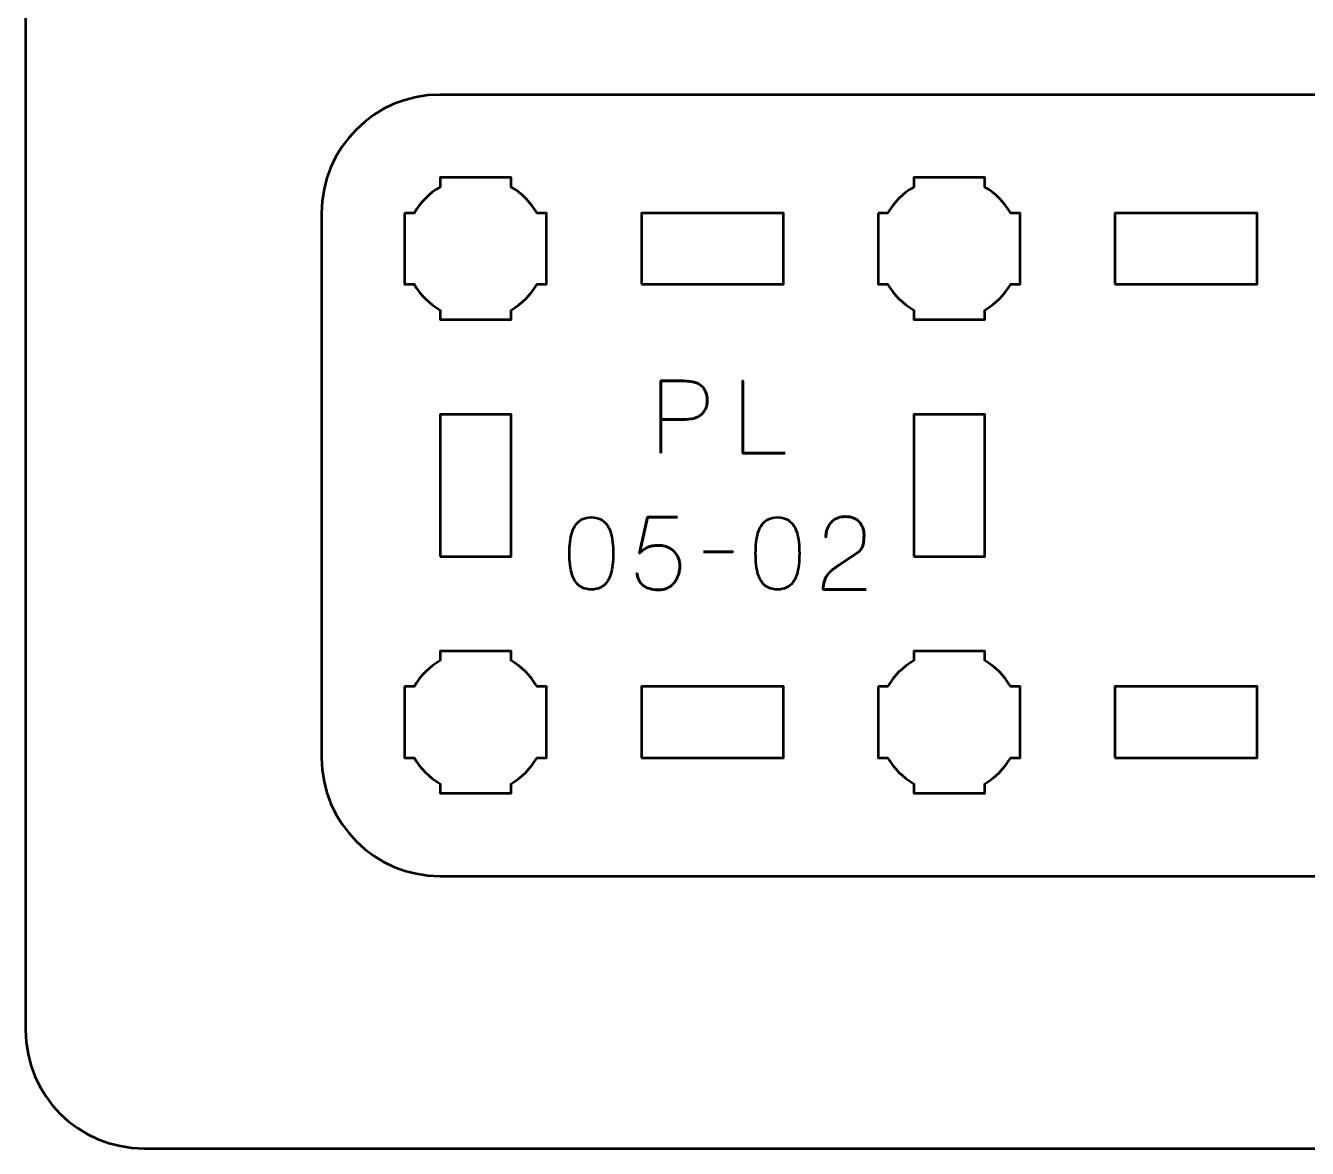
# Model space of a CAD drawing. Header units: centimetres. Extents: x -21 to 0, y -29.7 to 0.
# Drawn here: x -21 to -15.59, y -29.7 to -24.96 of the extents above; entities that cross this region are included whole.
import ezdxf

# ---------------------------------------------------------------- set-up
doc = ezdxf.new("R2010")
doc.units = ezdxf.units.CM
doc.header["$MEASUREMENT"] = 0
doc.layers.add('Layer 1', color=7, linetype='Continuous')

msp = doc.modelspace()

# ---------------------------------------------------------------- linework, layer by layer
at = {"layer": 'Layer 1', "lineweight": 53}
for points in [[(-18.4, -26.05001), (-17.8, -26.05001), (-17.8, -25.75001), (-18.4, -25.75001), (-18.4, -26.05001)], [(-16.4, -26.05001), (-15.8, -26.05001), (-15.8, -25.75001), (-16.4, -25.75001), (-16.4, -26.05001)], [(-19.25, -27.20001), (-18.95, -27.20001), (-18.95, -26.60001), (-19.25, -26.60001), (-19.25, -27.20001)], [(-17.25, -27.20001), (-16.95, -27.20001), (-16.95, -26.60001), (-17.25, -26.60001), (-17.25, -27.20001)], [(-18.4, -28.05001), (-17.8, -28.05001), (-17.8, -27.75001), (-18.4, -27.75001), (-18.4, -28.05001)], [(-16.4, -28.05001), (-15.8, -28.05001), (-15.8, -27.75001), (-16.4, -27.75001), (-16.4, -28.05001)]]:
    msp.add_lwpolyline(points, close=True, dxfattribs=at)
at = {"layer": 'Layer 1', "color": 1, "lineweight": 53}
msp.add_open_spline([(-21.00003, -29.19995), (-21.00003, -29.19995), (-21.00003, -5.29992), (-21.00003, -5.29992), (-21.00003, -5.29992), (-21.00003, -5.21709), (-20.93286, -5.14992), (-20.85003, -5.14992), (-20.85003, -5.14992), (-20.7672, -5.14992), (-20.70003, -5.08275), (-20.70003, -4.99992), (-20.70003, -4.99992), (-20.70003, -4.91709), (-20.7672, -4.84992), (-20.85003, -4.84992), (-20.85003, -4.84992), (-20.93286, -4.84992), (-21.00003, -4.78275), (-21.00003, -4.69992), (-21.00003, -4.69992), (-21.00003, -4.61709), (-20.93286, -4.54992), (-20.85003, -4.54992), (-20.85003, -4.54992), (-20.7672, -4.54992), (-20.70003, -4.48275), (-20.70003, -4.39992), (-20.70003, -4.39992), (-20.70003, -4.31709), (-20.7672, -4.24992), (-20.85003, -4.24992), (-20.85003, -4.24992), (-20.93286, -4.24992), (-21.00003, -4.18275), (-21.00003, -4.09992), (-21.00003, -4.09992), (-21.00003, -4.01709), (-20.93286, -3.94992), (-20.85003, -3.94992), (-20.85003, -3.94992), (-20.7672, -3.94992), (-20.70003, -3.88275), (-20.70003, -3.79992), (-20.70003, -3.79992), (-20.70003, -3.71709), (-20.7672, -3.64992), (-20.85003, -3.64992), (-20.85003, -3.64992), (-20.93286, -3.64992), (-21.00003, -3.58275), (-21.00003, -3.49992), (-21.00003, -3.49992), (-21.00003, -3.41709), (-20.93286, -3.34992), (-20.85003, -3.34992), (-20.85003, -3.34992), (-20.7672, -3.34992), (-20.70003, -3.28275), (-20.70003, -3.19992), (-20.70003, -3.19992), (-20.70003, -3.11709), (-20.7672, -3.04992), (-20.85003, -3.04992), (-20.85003, -3.04992), (-20.93286, -3.04992), (-21.00003, -2.98275), (-21.00003, -2.89992), (-21.00003, -2.89992), (-21.00003, -2.81709), (-20.93286, -2.74992), (-20.85003, -2.74992), (-20.85003, -2.74992), (-20.7672, -2.74992), (-20.70003, -2.68275), (-20.70003, -2.59992), (-20.70003, -2.59992), (-20.70003, -2.51709), (-20.7672, -2.44992), (-20.85003, -2.44992), (-20.85003, -2.44992), (-20.93286, -2.44992), (-21.00003, -2.38275), (-21.00003, -2.29992), (-21.00003, -2.29992), (-21.00003, -2.21709), (-20.93286, -2.14992), (-20.85003, -2.14992), (-20.85003, -2.14992), (-20.7672, -2.14992), (-20.70003, -2.08275), (-20.70003, -1.99992), (-20.70003, -1.99992), (-20.70003, -1.91709), (-20.7672, -1.84992), (-20.85003, -1.84992), (-20.85003, -1.84992), (-20.93286, -1.84992), (-21.00003, -1.78275), (-21.00003, -1.69992), (-21.00003, -1.69992), (-21.00003, -1.61709), (-20.93286, -1.54992), (-20.85003, -1.54992), (-20.85003, -1.54992), (-20.7672, -1.54992), (-20.70003, -1.48275), (-20.70003, -1.39992), (-20.70003, -1.39992), (-20.70003, -1.31709), (-20.7672, -1.24992), (-20.85003, -1.24992), (-20.85003, -1.24992), (-20.93286, -1.24992), (-21.00003, -1.18275), (-21.00003, -1.09992), (-21.00003, -1.09992), (-21.00003, -1.09992), (-21.00003, -0.49992), (-21.00003, -0.49992), (-21.00003, -0.49992), (-21.00003, -0.22295), (-20.77694, 0.00004), (-20.49994, 0.00004), (-20.49994, 0.00004), (-20.49994, 0.00004), (-0.50008, 0.00004), (-0.50008, 0.00004), (-0.50008, 0.00004), (-0.22294, 0.00004), (0.00002, -0.22295), (0.00002, -0.49992), (0.00002, -0.49992), (0.00002, -0.49992), (0.00002, -29.19995), (0.00002, -29.19995), (0.00002, -29.19995), (0.00002, -29.47695), (-0.22294, -29.70004), (-0.50008, -29.70004), (-0.50008, -29.70004), (-0.50008, -29.70004), (-20.49994, -29.70004), (-20.49994, -29.70004), (-20.49994, -29.70004), (-20.77694, -29.70004), (-21.00003, -29.47695), (-21.00003, -29.19995)], degree=3, knots=[0, 0, 0, 0, 0.027027, 0.027027, 0.027027, 0.027027, 0.0540541, 0.0540541, 0.0540541, 0.0540541, 0.0810811, 0.0810811, 0.0810811, 0.0810811, 0.1081081, 0.1081081, 0.1081081, 0.1081081, 0.1351351, 0.1351351, 0.1351351, 0.1351351, 0.1621622, 0.1621622, 0.1621622, 0.1621622, 0.1891892, 0.1891892, 0.1891892, 0.1891892, 0.2162162, 0.2162162, 0.2162162, 0.2162162, 0.2432432, 0.2432432, 0.2432432, 0.2432432, 0.2702703, 0.2702703, 0.2702703, 0.2702703, 0.2972973, 0.2972973, 0.2972973, 0.2972973, 0.3243243, 0.3243243, 0.3243243, 0.3243243, 0.3513514, 0.3513514, 0.3513514, 0.3513514, 0.3783784, 0.3783784, 0.3783784, 0.3783784, 0.4054054, 0.4054054, 0.4054054, 0.4054054, 0.4324324, 0.4324324, 0.4324324, 0.4324324, 0.4594595, 0.4594595, 0.4594595, 0.4594595, 0.4864865, 0.4864865, 0.4864865, 0.4864865, 0.5135135, 0.5135135, 0.5135135, 0.5135135, 0.5405405, 0.5405405, 0.5405405, 0.5405405, 0.5675676, 0.5675676, 0.5675676, 0.5675676, 0.5945946, 0.5945946, 0.5945946, 0.5945946, 0.6216216, 0.6216216, 0.6216216, 0.6216216, 0.6486486, 0.6486486, 0.6486486, 0.6486486, 0.6756757, 0.6756757, 0.6756757, 0.6756757, 0.7027027, 0.7027027, 0.7027027, 0.7027027, 0.7297297, 0.7297297, 0.7297297, 0.7297297, 0.7567568, 0.7567568, 0.7567568, 0.7567568, 0.7837838, 0.7837838, 0.7837838, 0.7837838, 0.8108108, 0.8108108, 0.8108108, 0.8108108, 0.8378378, 0.8378378, 0.8378378, 0.8378378, 0.8648649, 0.8648649, 0.8648649, 0.8648649, 0.8918919, 0.8918919, 0.8918919, 0.8918919, 0.9189189, 0.9189189, 0.9189189, 0.9189189, 0.9459459, 0.9459459, 0.9459459, 0.9459459, 0.972973, 0.972973, 0.972973, 0.972973, 1, 1, 1, 1], dxfattribs=at)
at = {"layer": 'Layer 1', "color": 3, "lineweight": 53}
msp.add_open_spline([(-19.75, -28.05001), (-19.75, -28.05001), (-19.75, -25.75001), (-19.75, -25.75001), (-19.75, -25.75001), (-19.75, -25.47392), (-19.52609, -25.25001), (-19.25, -25.25001), (-19.25, -25.25001), (-19.25, -25.25001), (-10.95, -25.25001), (-10.95, -25.25001), (-10.95, -25.25001), (-10.67391, -25.25001), (-10.45, -25.47392), (-10.45, -25.75001), (-10.45, -25.75001), (-10.45, -25.75001), (-10.45, -28.05001), (-10.45, -28.05001), (-10.45, -28.05001), (-10.45, -28.3261), (-10.67391, -28.55001), (-10.95, -28.55001), (-10.95, -28.55001), (-10.95, -28.55001), (-19.25, -28.55001), (-19.25, -28.55001), (-19.25, -28.55001), (-19.52609, -28.55001), (-19.75, -28.3261), (-19.75, -28.05001)], degree=3, knots=[0, 0, 0, 0, 0.125, 0.125, 0.125, 0.125, 0.25, 0.25, 0.25, 0.25, 0.375, 0.375, 0.375, 0.375, 0.5, 0.5, 0.5, 0.5, 0.625, 0.625, 0.625, 0.625, 0.75, 0.75, 0.75, 0.75, 0.875, 0.875, 0.875, 0.875, 1, 1, 1, 1], dxfattribs=at)
at = {"layer": 'Layer 1', "lineweight": 53}
for points in [[(-19.4, -25.75001), (-19.4, -25.75001), (-19.35985, -25.75001), (-19.35985, -25.75001), (-19.35985, -25.75001), (-19.3335, -25.70448), (-19.29553, -25.66651), (-19.25, -25.64016), (-19.25, -25.64016), (-19.25, -25.64016), (-19.25, -25.60001), (-19.25, -25.60001), (-19.25, -25.60001), (-19.25, -25.60001), (-19.1, -25.60001), (-19.1, -25.60001), (-19.1, -25.60001), (-19.1, -25.60001), (-18.95, -25.60001), (-18.95, -25.60001), (-18.95, -25.60001), (-18.95, -25.60001), (-18.95, -25.64016), (-18.95, -25.64016), (-18.95, -25.64016), (-18.90447, -25.66651), (-18.8665, -25.70448), (-18.84015, -25.75001), (-18.84015, -25.75001), (-18.84015, -25.75001), (-18.8, -25.75001), (-18.8, -25.75001), (-18.8, -25.75001), (-18.8, -25.75001), (-18.8, -25.90001), (-18.8, -25.90001), (-18.8, -25.90001), (-18.8, -25.90001), (-18.8, -26.05001), (-18.8, -26.05001), (-18.8, -26.05001), (-18.8, -26.05001), (-18.84015, -26.05001), (-18.84015, -26.05001), (-18.84015, -26.05001), (-18.8665, -26.09554), (-18.90447, -26.13351), (-18.95, -26.15986), (-18.95, -26.15986), (-18.95, -26.15986), (-18.95, -26.20001), (-18.95, -26.20001), (-18.95, -26.20001), (-18.95, -26.20001), (-19.1, -26.20001), (-19.1, -26.20001), (-19.1, -26.20001), (-19.1, -26.20001), (-19.25, -26.20001), (-19.25, -26.20001), (-19.25, -26.20001), (-19.25, -26.20001), (-19.25, -26.15986), (-19.25, -26.15986), (-19.25, -26.15986), (-19.29553, -26.13351), (-19.3335, -26.09554), (-19.35985, -26.05001), (-19.35985, -26.05001), (-19.35985, -26.05001), (-19.4, -26.05001), (-19.4, -26.05001), (-19.4, -26.05001), (-19.4, -26.05001), (-19.4, -25.90001), (-19.4, -25.90001), (-19.4, -25.90001), (-19.4, -25.90001), (-19.4, -25.75001), (-19.4, -25.75001)], [(-17.4, -25.75001), (-17.4, -25.75001), (-17.35985, -25.75001), (-17.35985, -25.75001), (-17.35985, -25.75001), (-17.3335, -25.70448), (-17.29553, -25.66651), (-17.25, -25.64016), (-17.25, -25.64016), (-17.25, -25.64016), (-17.25, -25.60001), (-17.25, -25.60001), (-17.25, -25.60001), (-17.25, -25.60001), (-17.1, -25.60001), (-17.1, -25.60001), (-17.1, -25.60001), (-17.1, -25.60001), (-16.95, -25.60001), (-16.95, -25.60001), (-16.95, -25.60001), (-16.95, -25.60001), (-16.95, -25.64016), (-16.95, -25.64016), (-16.95, -25.64016), (-16.90447, -25.66651), (-16.8665, -25.70448), (-16.84015, -25.75001), (-16.84015, -25.75001), (-16.84015, -25.75001), (-16.8, -25.75001), (-16.8, -25.75001), (-16.8, -25.75001), (-16.8, -25.75001), (-16.8, -25.90001), (-16.8, -25.90001), (-16.8, -25.90001), (-16.8, -25.90001), (-16.8, -26.05001), (-16.8, -26.05001), (-16.8, -26.05001), (-16.8, -26.05001), (-16.84015, -26.05001), (-16.84015, -26.05001), (-16.84015, -26.05001), (-16.8665, -26.09554), (-16.90447, -26.13351), (-16.95, -26.15986), (-16.95, -26.15986), (-16.95, -26.15986), (-16.95, -26.20001), (-16.95, -26.20001), (-16.95, -26.20001), (-16.95, -26.20001), (-17.1, -26.20001), (-17.1, -26.20001), (-17.1, -26.20001), (-17.1, -26.20001), (-17.25, -26.20001), (-17.25, -26.20001), (-17.25, -26.20001), (-17.25, -26.20001), (-17.25, -26.15986), (-17.25, -26.15986), (-17.25, -26.15986), (-17.29553, -26.13351), (-17.3335, -26.09554), (-17.35985, -26.05001), (-17.35985, -26.05001), (-17.35985, -26.05001), (-17.4, -26.05001), (-17.4, -26.05001), (-17.4, -26.05001), (-17.4, -26.05001), (-17.4, -25.90001), (-17.4, -25.90001), (-17.4, -25.90001), (-17.4, -25.90001), (-17.4, -25.75001), (-17.4, -25.75001)], [(-19.4, -27.75001), (-19.4, -27.75001), (-19.35985, -27.75001), (-19.35985, -27.75001), (-19.35985, -27.75001), (-19.3335, -27.70448), (-19.29553, -27.66651), (-19.25, -27.64016), (-19.25, -27.64016), (-19.25, -27.64016), (-19.25, -27.60001), (-19.25, -27.60001), (-19.25, -27.60001), (-19.25, -27.60001), (-19.1, -27.60001), (-19.1, -27.60001), (-19.1, -27.60001), (-19.1, -27.60001), (-18.95, -27.60001), (-18.95, -27.60001), (-18.95, -27.60001), (-18.95, -27.60001), (-18.95, -27.64016), (-18.95, -27.64016), (-18.95, -27.64016), (-18.90447, -27.66651), (-18.8665, -27.70448), (-18.84015, -27.75001), (-18.84015, -27.75001), (-18.84015, -27.75001), (-18.8, -27.75001), (-18.8, -27.75001), (-18.8, -27.75001), (-18.8, -27.75001), (-18.8, -27.90001), (-18.8, -27.90001), (-18.8, -27.90001), (-18.8, -27.90001), (-18.8, -28.05001), (-18.8, -28.05001), (-18.8, -28.05001), (-18.8, -28.05001), (-18.84015, -28.05001), (-18.84015, -28.05001), (-18.84015, -28.05001), (-18.8665, -28.09554), (-18.90447, -28.13351), (-18.95, -28.15986), (-18.95, -28.15986), (-18.95, -28.15986), (-18.95, -28.20001), (-18.95, -28.20001), (-18.95, -28.20001), (-18.95, -28.20001), (-19.1, -28.20001), (-19.1, -28.20001), (-19.1, -28.20001), (-19.1, -28.20001), (-19.25, -28.20001), (-19.25, -28.20001), (-19.25, -28.20001), (-19.25, -28.20001), (-19.25, -28.15986), (-19.25, -28.15986), (-19.25, -28.15986), (-19.29553, -28.13351), (-19.3335, -28.09554), (-19.35985, -28.05001), (-19.35985, -28.05001), (-19.35985, -28.05001), (-19.4, -28.05001), (-19.4, -28.05001), (-19.4, -28.05001), (-19.4, -28.05001), (-19.4, -27.90001), (-19.4, -27.90001), (-19.4, -27.90001), (-19.4, -27.90001), (-19.4, -27.75001), (-19.4, -27.75001)], [(-17.4, -27.75001), (-17.4, -27.75001), (-17.35985, -27.75001), (-17.35985, -27.75001), (-17.35985, -27.75001), (-17.3335, -27.70448), (-17.29553, -27.66651), (-17.25, -27.64016), (-17.25, -27.64016), (-17.25, -27.64016), (-17.25, -27.60001), (-17.25, -27.60001), (-17.25, -27.60001), (-17.25, -27.60001), (-17.1, -27.60001), (-17.1, -27.60001), (-17.1, -27.60001), (-17.1, -27.60001), (-16.95, -27.60001), (-16.95, -27.60001), (-16.95, -27.60001), (-16.95, -27.60001), (-16.95, -27.64016), (-16.95, -27.64016), (-16.95, -27.64016), (-16.90447, -27.66651), (-16.8665, -27.70448), (-16.84015, -27.75001), (-16.84015, -27.75001), (-16.84015, -27.75001), (-16.8, -27.75001), (-16.8, -27.75001), (-16.8, -27.75001), (-16.8, -27.75001), (-16.8, -27.90001), (-16.8, -27.90001), (-16.8, -27.90001), (-16.8, -27.90001), (-16.8, -28.05001), (-16.8, -28.05001), (-16.8, -28.05001), (-16.8, -28.05001), (-16.84015, -28.05001), (-16.84015, -28.05001), (-16.84015, -28.05001), (-16.8665, -28.09554), (-16.90447, -28.13351), (-16.95, -28.15986), (-16.95, -28.15986), (-16.95, -28.15986), (-16.95, -28.20001), (-16.95, -28.20001), (-16.95, -28.20001), (-16.95, -28.20001), (-17.1, -28.20001), (-17.1, -28.20001), (-17.1, -28.20001), (-17.1, -28.20001), (-17.25, -28.20001), (-17.25, -28.20001), (-17.25, -28.20001), (-17.25, -28.20001), (-17.25, -28.15986), (-17.25, -28.15986), (-17.25, -28.15986), (-17.29553, -28.13351), (-17.3335, -28.09554), (-17.35985, -28.05001), (-17.35985, -28.05001), (-17.35985, -28.05001), (-17.4, -28.05001), (-17.4, -28.05001), (-17.4, -28.05001), (-17.4, -28.05001), (-17.4, -27.90001), (-17.4, -27.90001), (-17.4, -27.90001), (-17.4, -27.90001), (-17.4, -27.75001), (-17.4, -27.75001)]]:
    msp.add_open_spline(points, degree=3, knots=[0, 0, 0, 0, 0.05, 0.05, 0.05, 0.05, 0.1, 0.1, 0.1, 0.1, 0.15, 0.15, 0.15, 0.15, 0.2, 0.2, 0.2, 0.2, 0.25, 0.25, 0.25, 0.25, 0.3, 0.3, 0.3, 0.3, 0.35, 0.35, 0.35, 0.35, 0.4, 0.4, 0.4, 0.4, 0.45, 0.45, 0.45, 0.45, 0.5, 0.5, 0.5, 0.5, 0.55, 0.55, 0.55, 0.55, 0.6, 0.6, 0.6, 0.6, 0.65, 0.65, 0.65, 0.65, 0.7, 0.7, 0.7, 0.7, 0.75, 0.75, 0.75, 0.75, 0.8, 0.8, 0.8, 0.8, 0.85, 0.85, 0.85, 0.85, 0.9, 0.9, 0.9, 0.9, 0.95, 0.95, 0.95, 0.95, 1, 1, 1, 1], dxfattribs=at)
at = {"layer": 'Layer 1', "color": 5, "lineweight": 53}
for points, knots in [([(-18.31759, -26.76433), (-18.31759, -26.76433), (-18.31759, -26.45911), (-18.31759, -26.45911), (-18.31759, -26.45911), (-18.31759, -26.45911), (-18.22022, -26.45911), (-18.22022, -26.45911), (-18.22022, -26.45911), (-18.20075, -26.45918), (-18.18474, -26.46137), (-18.17211, -26.4656), (-18.17211, -26.4656), (-18.15955, -26.46976), (-18.14967, -26.47555), (-18.14254, -26.48289), (-18.14254, -26.48289), (-18.13542, -26.49015), (-18.13034, -26.49848), (-18.12723, -26.50786), (-18.12723, -26.50786), (-18.1242, -26.51725), (-18.12244, -26.52705), (-18.12201, -26.53743), (-18.12201, -26.53743), (-18.12152, -26.5478), (-18.12272, -26.55796), (-18.12554, -26.56783), (-18.12554, -26.56783), (-18.12843, -26.57771), (-18.1333, -26.58667), (-18.14029, -26.59472), (-18.14029, -26.59472), (-18.1472, -26.60276), (-18.15658, -26.60918), (-18.16837, -26.61391), (-18.16837, -26.61391), (-18.18015, -26.6187), (-18.19475, -26.6211), (-18.21218, -26.62124), (-18.21218, -26.62124), (-18.21218, -26.62124), (-18.31759, -26.62124), (-18.31759, -26.62124), (-18.31759, -26.62124), (-18.31759, -26.62124), (-18.21218, -26.62124), (-18.21218, -26.62124), (-18.21218, -26.62124), (-18.19511, -26.6211), (-18.18064, -26.6187), (-18.16893, -26.61391), (-18.16893, -26.61391), (-18.15715, -26.60918), (-18.14776, -26.60276), (-18.14071, -26.59472), (-18.14071, -26.59472), (-18.13372, -26.58667), (-18.12871, -26.57771), (-18.12575, -26.56783), (-18.12575, -26.56783), (-18.12279, -26.55796), (-18.12152, -26.5478), (-18.12201, -26.53743), (-18.12201, -26.53743), (-18.12244, -26.52705), (-18.1242, -26.51725), (-18.12737, -26.50786), (-18.12737, -26.50786), (-18.13048, -26.49848), (-18.1357, -26.49015), (-18.14283, -26.48289), (-18.14283, -26.48289), (-18.15002, -26.47555), (-18.1599, -26.46976), (-18.17246, -26.4656), (-18.17246, -26.4656), (-18.18509, -26.46137), (-18.20096, -26.45918), (-18.22022, -26.45911), (-18.22022, -26.45911), (-18.22022, -26.45911), (-18.31759, -26.45911), (-18.31759, -26.45911), (-18.31759, -26.45911), (-18.31759, -26.45911), (-18.31759, -26.76433), (-18.31759, -26.76433)], [0, 0, 0, 0, 0.0454545, 0.0454545, 0.0454545, 0.0454545, 0.0909091, 0.0909091, 0.0909091, 0.0909091, 0.1363636, 0.1363636, 0.1363636, 0.1363636, 0.1818182, 0.1818182, 0.1818182, 0.1818182, 0.2272727, 0.2272727, 0.2272727, 0.2272727, 0.2727273, 0.2727273, 0.2727273, 0.2727273, 0.3181818, 0.3181818, 0.3181818, 0.3181818, 0.3636364, 0.3636364, 0.3636364, 0.3636364, 0.4090909, 0.4090909, 0.4090909, 0.4090909, 0.4545455, 0.4545455, 0.4545455, 0.4545455, 0.5, 0.5, 0.5, 0.5, 0.5454545, 0.5454545, 0.5454545, 0.5454545, 0.5909091, 0.5909091, 0.5909091, 0.5909091, 0.6363636, 0.6363636, 0.6363636, 0.6363636, 0.6818182, 0.6818182, 0.6818182, 0.6818182, 0.7272727, 0.7272727, 0.7272727, 0.7272727, 0.7727273, 0.7727273, 0.7727273, 0.7727273, 0.8181818, 0.8181818, 0.8181818, 0.8181818, 0.8636364, 0.8636364, 0.8636364, 0.8636364, 0.9090909, 0.9090909, 0.9090909, 0.9090909, 0.9545455, 0.9545455, 0.9545455, 0.9545455, 1, 1, 1, 1]), ([(-17.79309, -26.76433), (-17.79309, -26.76433), (-17.97131, -26.76433), (-17.97131, -26.76433), (-17.97131, -26.76433), (-17.97131, -26.76433), (-17.97131, -26.45911), (-17.97131, -26.45911), (-17.97131, -26.45911), (-17.97131, -26.45911), (-17.97131, -26.76433), (-17.97131, -26.76433), (-17.97131, -26.76433), (-17.97131, -26.76433), (-17.79309, -26.76433), (-17.79309, -26.76433)], [0, 0, 0, 0, 0.25, 0.25, 0.25, 0.25, 0.5, 0.5, 0.5, 0.5, 0.75, 0.75, 0.75, 0.75, 1, 1, 1, 1]), ([(-18.61117, -27.33964), (-18.59636, -27.33957), (-18.58359, -27.33696), (-18.57293, -27.33188), (-18.57293, -27.33188), (-18.56235, -27.3268), (-18.55353, -27.31953), (-18.54648, -27.31029), (-18.54648, -27.31029), (-18.53949, -27.30098), (-18.53399, -27.28997), (-18.5299, -27.27727), (-18.5299, -27.27727), (-18.52587, -27.26457), (-18.52298, -27.25067), (-18.52136, -27.23543), (-18.52136, -27.23543), (-18.51966, -27.22019), (-18.51882, -27.20417), (-18.51889, -27.18724), (-18.51889, -27.18724), (-18.51882, -27.17038), (-18.51966, -27.15436), (-18.52136, -27.13919), (-18.52136, -27.13919), (-18.52298, -27.12402), (-18.52587, -27.11005), (-18.5299, -27.09735), (-18.5299, -27.09735), (-18.53399, -27.08472), (-18.53949, -27.07372), (-18.54648, -27.06433), (-18.54648, -27.06433), (-18.55353, -27.05502), (-18.56235, -27.04775), (-18.57293, -27.04267), (-18.57293, -27.04267), (-18.58359, -27.03752), (-18.59636, -27.03491), (-18.61117, -27.03484), (-18.61117, -27.03484), (-18.62599, -27.03491), (-18.63876, -27.03752), (-18.64942, -27.04267), (-18.64942, -27.04267), (-18.66, -27.04775), (-18.66882, -27.05502), (-18.67587, -27.06433), (-18.67587, -27.06433), (-18.68286, -27.07372), (-18.68836, -27.08472), (-18.69245, -27.09735), (-18.69245, -27.09735), (-18.69648, -27.11005), (-18.69937, -27.12402), (-18.70099, -27.13919), (-18.70099, -27.13919), (-18.70268, -27.15436), (-18.70353, -27.17038), (-18.70346, -27.18724), (-18.70346, -27.18724), (-18.70353, -27.20417), (-18.70268, -27.22019), (-18.70099, -27.23543), (-18.70099, -27.23543), (-18.69937, -27.25067), (-18.69648, -27.26457), (-18.69245, -27.27727), (-18.69245, -27.27727), (-18.68836, -27.28997), (-18.68286, -27.30098), (-18.67587, -27.31029), (-18.67587, -27.31029), (-18.66882, -27.31953), (-18.66, -27.3268), (-18.64942, -27.33188), (-18.64942, -27.33188), (-18.63876, -27.33696), (-18.62599, -27.33957), (-18.61117, -27.33964)], [0, 0, 0, 0, 0.05, 0.05, 0.05, 0.05, 0.1, 0.1, 0.1, 0.1, 0.15, 0.15, 0.15, 0.15, 0.2, 0.2, 0.2, 0.2, 0.25, 0.25, 0.25, 0.25, 0.3, 0.3, 0.3, 0.3, 0.35, 0.35, 0.35, 0.35, 0.4, 0.4, 0.4, 0.4, 0.45, 0.45, 0.45, 0.45, 0.5, 0.5, 0.5, 0.5, 0.55, 0.55, 0.55, 0.55, 0.6, 0.6, 0.6, 0.6, 0.65, 0.65, 0.65, 0.65, 0.7, 0.7, 0.7, 0.7, 0.75, 0.75, 0.75, 0.75, 0.8, 0.8, 0.8, 0.8, 0.85, 0.85, 0.85, 0.85, 0.9, 0.9, 0.9, 0.9, 0.95, 0.95, 0.95, 0.95, 1, 1, 1, 1]), ([(-18.61117, -27.33964), (-18.59636, -27.33957), (-18.58359, -27.33696), (-18.57293, -27.33188), (-18.57293, -27.33188), (-18.56235, -27.3268), (-18.55353, -27.31953), (-18.54648, -27.31029), (-18.54648, -27.31029), (-18.53949, -27.30098), (-18.53399, -27.28997), (-18.5299, -27.27727), (-18.5299, -27.27727), (-18.52587, -27.26457), (-18.52298, -27.25067), (-18.52136, -27.23543), (-18.52136, -27.23543), (-18.51966, -27.22019), (-18.51882, -27.20417), (-18.51889, -27.18724), (-18.51889, -27.18724), (-18.51882, -27.17038), (-18.51966, -27.15436), (-18.52136, -27.13919), (-18.52136, -27.13919), (-18.52298, -27.12402), (-18.52587, -27.11005), (-18.5299, -27.09735), (-18.5299, -27.09735), (-18.53399, -27.08472), (-18.53949, -27.07372), (-18.54648, -27.06433), (-18.54648, -27.06433), (-18.55353, -27.05502), (-18.56235, -27.04775), (-18.57293, -27.04267), (-18.57293, -27.04267), (-18.58359, -27.03752), (-18.59636, -27.03491), (-18.61117, -27.03484), (-18.61117, -27.03484), (-18.62599, -27.03491), (-18.63876, -27.03752), (-18.64942, -27.04267), (-18.64942, -27.04267), (-18.66, -27.04775), (-18.66882, -27.05502), (-18.67587, -27.06433), (-18.67587, -27.06433), (-18.68286, -27.07372), (-18.68836, -27.08472), (-18.69245, -27.09735), (-18.69245, -27.09735), (-18.69648, -27.11005), (-18.69937, -27.12402), (-18.70099, -27.13919), (-18.70099, -27.13919), (-18.70268, -27.15436), (-18.70353, -27.17038), (-18.70346, -27.18724), (-18.70346, -27.18724), (-18.70353, -27.20417), (-18.70268, -27.22019), (-18.70099, -27.23543), (-18.70099, -27.23543), (-18.69937, -27.25067), (-18.69648, -27.26457), (-18.69245, -27.27727), (-18.69245, -27.27727), (-18.68836, -27.28997), (-18.68286, -27.30098), (-18.67587, -27.31029), (-18.67587, -27.31029), (-18.66882, -27.31953), (-18.66, -27.3268), (-18.64942, -27.33188), (-18.64942, -27.33188), (-18.63876, -27.33696), (-18.62599, -27.33957), (-18.61117, -27.33964)], [0, 0, 0, 0, 0.05, 0.05, 0.05, 0.05, 0.1, 0.1, 0.1, 0.1, 0.15, 0.15, 0.15, 0.15, 0.2, 0.2, 0.2, 0.2, 0.25, 0.25, 0.25, 0.25, 0.3, 0.3, 0.3, 0.3, 0.35, 0.35, 0.35, 0.35, 0.4, 0.4, 0.4, 0.4, 0.45, 0.45, 0.45, 0.45, 0.5, 0.5, 0.5, 0.5, 0.55, 0.55, 0.55, 0.55, 0.6, 0.6, 0.6, 0.6, 0.65, 0.65, 0.65, 0.65, 0.7, 0.7, 0.7, 0.7, 0.75, 0.75, 0.75, 0.75, 0.8, 0.8, 0.8, 0.8, 0.85, 0.85, 0.85, 0.85, 0.9, 0.9, 0.9, 0.9, 0.95, 0.95, 0.95, 0.95, 1, 1, 1, 1]), ([(-18.24711, -27.03442), (-18.24711, -27.03442), (-18.37411, -27.03442), (-18.37411, -27.03442), (-18.37411, -27.03442), (-18.37411, -27.03442), (-18.40798, -27.18597), (-18.40798, -27.18597), (-18.40798, -27.18597), (-18.40205, -27.18089), (-18.39641, -27.17631), (-18.39097, -27.17228), (-18.39097, -27.17228), (-18.38561, -27.16826), (-18.37997, -27.16488), (-18.37397, -27.16205), (-18.37397, -27.16205), (-18.36804, -27.15923), (-18.36127, -27.15711), (-18.35365, -27.15563), (-18.35365, -27.15563), (-18.3461, -27.15415), (-18.33707, -27.15337), (-18.3267, -27.15337), (-18.3267, -27.15337), (-18.31823, -27.15337), (-18.30976, -27.1545), (-18.3013, -27.15683), (-18.3013, -27.15683), (-18.29283, -27.15909), (-18.28479, -27.16255), (-18.27717, -27.16713), (-18.27717, -27.16713), (-18.26948, -27.17179), (-18.2627, -27.17758), (-18.25678, -27.18456), (-18.25678, -27.18456), (-18.25078, -27.19155), (-18.24605, -27.19973), (-18.24267, -27.20911), (-18.24267, -27.20911), (-18.23921, -27.2185), (-18.23745, -27.22915), (-18.23738, -27.241), (-18.23738, -27.241), (-18.2373, -27.24538), (-18.2378, -27.25088), (-18.23879, -27.25737), (-18.23879, -27.25737), (-18.2397, -27.26386), (-18.2414, -27.27092), (-18.2438, -27.2784), (-18.2438, -27.2784), (-18.24619, -27.28588), (-18.24958, -27.29329), (-18.25388, -27.30062), (-18.25388, -27.30062), (-18.25819, -27.30796), (-18.26369, -27.31466), (-18.27032, -27.32073), (-18.27032, -27.32073), (-18.27696, -27.3268), (-18.285, -27.33167), (-18.29438, -27.33534), (-18.29438, -27.33534), (-18.30384, -27.33893), (-18.31492, -27.34084), (-18.32754, -27.34091), (-18.32754, -27.34091), (-18.34264, -27.34084), (-18.35534, -27.33922), (-18.36564, -27.33618), (-18.36564, -27.33618), (-18.37595, -27.33308), (-18.38434, -27.32906), (-18.39083, -27.32398), (-18.39083, -27.32398), (-18.39739, -27.3189), (-18.40247, -27.31332), (-18.40614, -27.30726), (-18.40614, -27.30726), (-18.40981, -27.30119), (-18.41256, -27.29512), (-18.4144, -27.28905), (-18.4144, -27.28905), (-18.41623, -27.28298), (-18.41764, -27.27741), (-18.41856, -27.27233), (-18.41856, -27.27233), (-18.41764, -27.27741), (-18.41623, -27.28298), (-18.4144, -27.28905), (-18.4144, -27.28905), (-18.41256, -27.29512), (-18.40981, -27.30119), (-18.40614, -27.30726), (-18.40614, -27.30726), (-18.40247, -27.31332), (-18.39739, -27.3189), (-18.39083, -27.32398), (-18.39083, -27.32398), (-18.38434, -27.32906), (-18.37595, -27.33308), (-18.36564, -27.33618), (-18.36564, -27.33618), (-18.35534, -27.33922), (-18.34264, -27.34084), (-18.32754, -27.34091), (-18.32754, -27.34091), (-18.31492, -27.34084), (-18.30384, -27.33893), (-18.29438, -27.33534), (-18.29438, -27.33534), (-18.285, -27.33167), (-18.27696, -27.3268), (-18.27032, -27.32073), (-18.27032, -27.32073), (-18.26369, -27.31466), (-18.25819, -27.30796), (-18.25388, -27.30062), (-18.25388, -27.30062), (-18.24958, -27.29329), (-18.24619, -27.28588), (-18.2438, -27.2784), (-18.2438, -27.2784), (-18.2414, -27.27092), (-18.2397, -27.26386), (-18.23879, -27.25737), (-18.23879, -27.25737), (-18.2378, -27.25088), (-18.2373, -27.24538), (-18.23738, -27.241), (-18.23738, -27.241), (-18.23745, -27.22915), (-18.23921, -27.2185), (-18.24267, -27.20911), (-18.24267, -27.20911), (-18.24605, -27.19973), (-18.25078, -27.19155), (-18.25678, -27.18456), (-18.25678, -27.18456), (-18.2627, -27.17758), (-18.26948, -27.17179), (-18.27717, -27.16713), (-18.27717, -27.16713), (-18.28479, -27.16255), (-18.29283, -27.15909), (-18.3013, -27.15683), (-18.3013, -27.15683), (-18.30976, -27.1545), (-18.31823, -27.15337), (-18.3267, -27.15337), (-18.3267, -27.15337), (-18.33707, -27.15337), (-18.3461, -27.15415), (-18.35365, -27.15563), (-18.35365, -27.15563), (-18.36127, -27.15711), (-18.36804, -27.15923), (-18.37397, -27.16205), (-18.37397, -27.16205), (-18.37997, -27.16488), (-18.38561, -27.16826), (-18.39097, -27.17228), (-18.39097, -27.17228), (-18.39641, -27.17631), (-18.40205, -27.18089), (-18.40798, -27.18597), (-18.40798, -27.18597), (-18.40798, -27.18597), (-18.37411, -27.03442), (-18.37411, -27.03442), (-18.37411, -27.03442), (-18.37411, -27.03442), (-18.24711, -27.03442), (-18.24711, -27.03442)], [0, 0, 0, 0, 0.0227273, 0.0227273, 0.0227273, 0.0227273, 0.0454545, 0.0454545, 0.0454545, 0.0454545, 0.0681818, 0.0681818, 0.0681818, 0.0681818, 0.0909091, 0.0909091, 0.0909091, 0.0909091, 0.1136364, 0.1136364, 0.1136364, 0.1136364, 0.1363636, 0.1363636, 0.1363636, 0.1363636, 0.1590909, 0.1590909, 0.1590909, 0.1590909, 0.1818182, 0.1818182, 0.1818182, 0.1818182, 0.2045455, 0.2045455, 0.2045455, 0.2045455, 0.2272727, 0.2272727, 0.2272727, 0.2272727, 0.25, 0.25, 0.25, 0.25, 0.2727273, 0.2727273, 0.2727273, 0.2727273, 0.2954545, 0.2954545, 0.2954545, 0.2954545, 0.3181818, 0.3181818, 0.3181818, 0.3181818, 0.3409091, 0.3409091, 0.3409091, 0.3409091, 0.3636364, 0.3636364, 0.3636364, 0.3636364, 0.3863636, 0.3863636, 0.3863636, 0.3863636, 0.4090909, 0.4090909, 0.4090909, 0.4090909, 0.4318182, 0.4318182, 0.4318182, 0.4318182, 0.4545455, 0.4545455, 0.4545455, 0.4545455, 0.4772727, 0.4772727, 0.4772727, 0.4772727, 0.5, 0.5, 0.5, 0.5, 0.5227273, 0.5227273, 0.5227273, 0.5227273, 0.5454545, 0.5454545, 0.5454545, 0.5454545, 0.5681818, 0.5681818, 0.5681818, 0.5681818, 0.5909091, 0.5909091, 0.5909091, 0.5909091, 0.6136364, 0.6136364, 0.6136364, 0.6136364, 0.6363636, 0.6363636, 0.6363636, 0.6363636, 0.6590909, 0.6590909, 0.6590909, 0.6590909, 0.6818182, 0.6818182, 0.6818182, 0.6818182, 0.7045455, 0.7045455, 0.7045455, 0.7045455, 0.7272727, 0.7272727, 0.7272727, 0.7272727, 0.75, 0.75, 0.75, 0.75, 0.7727273, 0.7727273, 0.7727273, 0.7727273, 0.7954545, 0.7954545, 0.7954545, 0.7954545, 0.8181818, 0.8181818, 0.8181818, 0.8181818, 0.8409091, 0.8409091, 0.8409091, 0.8409091, 0.8636364, 0.8636364, 0.8636364, 0.8636364, 0.8863636, 0.8863636, 0.8863636, 0.8863636, 0.9090909, 0.9090909, 0.9090909, 0.9090909, 0.9318182, 0.9318182, 0.9318182, 0.9318182, 0.9545455, 0.9545455, 0.9545455, 0.9545455, 0.9772727, 0.9772727, 0.9772727, 0.9772727, 1, 1, 1, 1]), ([(-17.82505, -27.33964), (-17.81024, -27.33957), (-17.79747, -27.33696), (-17.78681, -27.33188), (-17.78681, -27.33188), (-17.77623, -27.3268), (-17.76741, -27.31953), (-17.76036, -27.31029), (-17.76036, -27.31029), (-17.75337, -27.30098), (-17.74787, -27.28997), (-17.74378, -27.27727), (-17.74378, -27.27727), (-17.73975, -27.26457), (-17.73686, -27.25067), (-17.73524, -27.23543), (-17.73524, -27.23543), (-17.73354, -27.22019), (-17.7327, -27.20417), (-17.73277, -27.18724), (-17.73277, -27.18724), (-17.7327, -27.17038), (-17.73354, -27.15436), (-17.73524, -27.13919), (-17.73524, -27.13919), (-17.73686, -27.12402), (-17.73975, -27.11005), (-17.74378, -27.09735), (-17.74378, -27.09735), (-17.74787, -27.08472), (-17.75337, -27.07372), (-17.76036, -27.06433), (-17.76036, -27.06433), (-17.76741, -27.05502), (-17.77623, -27.04775), (-17.78681, -27.04267), (-17.78681, -27.04267), (-17.79747, -27.03752), (-17.81024, -27.03491), (-17.82505, -27.03484), (-17.82505, -27.03484), (-17.83987, -27.03491), (-17.85264, -27.03752), (-17.8633, -27.04267), (-17.8633, -27.04267), (-17.87388, -27.04775), (-17.8827, -27.05502), (-17.88975, -27.06433), (-17.88975, -27.06433), (-17.89674, -27.07372), (-17.90224, -27.08472), (-17.90633, -27.09735), (-17.90633, -27.09735), (-17.91036, -27.11005), (-17.91325, -27.12402), (-17.91487, -27.13919), (-17.91487, -27.13919), (-17.91656, -27.15436), (-17.91741, -27.17038), (-17.91734, -27.18724), (-17.91734, -27.18724), (-17.91741, -27.20417), (-17.91656, -27.22019), (-17.91487, -27.23543), (-17.91487, -27.23543), (-17.91325, -27.25067), (-17.91036, -27.26457), (-17.90633, -27.27727), (-17.90633, -27.27727), (-17.90224, -27.28997), (-17.89674, -27.30098), (-17.88975, -27.31029), (-17.88975, -27.31029), (-17.8827, -27.31953), (-17.87388, -27.3268), (-17.8633, -27.33188), (-17.8633, -27.33188), (-17.85264, -27.33696), (-17.83987, -27.33957), (-17.82505, -27.33964)], [0, 0, 0, 0, 0.05, 0.05, 0.05, 0.05, 0.1, 0.1, 0.1, 0.1, 0.15, 0.15, 0.15, 0.15, 0.2, 0.2, 0.2, 0.2, 0.25, 0.25, 0.25, 0.25, 0.3, 0.3, 0.3, 0.3, 0.35, 0.35, 0.35, 0.35, 0.4, 0.4, 0.4, 0.4, 0.45, 0.45, 0.45, 0.45, 0.5, 0.5, 0.5, 0.5, 0.55, 0.55, 0.55, 0.55, 0.6, 0.6, 0.6, 0.6, 0.65, 0.65, 0.65, 0.65, 0.7, 0.7, 0.7, 0.7, 0.75, 0.75, 0.75, 0.75, 0.8, 0.8, 0.8, 0.8, 0.85, 0.85, 0.85, 0.85, 0.9, 0.9, 0.9, 0.9, 0.95, 0.95, 0.95, 0.95, 1, 1, 1, 1]), ([(-17.82505, -27.33964), (-17.81024, -27.33957), (-17.79747, -27.33696), (-17.78681, -27.33188), (-17.78681, -27.33188), (-17.77623, -27.3268), (-17.76741, -27.31953), (-17.76036, -27.31029), (-17.76036, -27.31029), (-17.75337, -27.30098), (-17.74787, -27.28997), (-17.74378, -27.27727), (-17.74378, -27.27727), (-17.73975, -27.26457), (-17.73686, -27.25067), (-17.73524, -27.23543), (-17.73524, -27.23543), (-17.73354, -27.22019), (-17.7327, -27.20417), (-17.73277, -27.18724), (-17.73277, -27.18724), (-17.7327, -27.17038), (-17.73354, -27.15436), (-17.73524, -27.13919), (-17.73524, -27.13919), (-17.73686, -27.12402), (-17.73975, -27.11005), (-17.74378, -27.09735), (-17.74378, -27.09735), (-17.74787, -27.08472), (-17.75337, -27.07372), (-17.76036, -27.06433), (-17.76036, -27.06433), (-17.76741, -27.05502), (-17.77623, -27.04775), (-17.78681, -27.04267), (-17.78681, -27.04267), (-17.79747, -27.03752), (-17.81024, -27.03491), (-17.82505, -27.03484), (-17.82505, -27.03484), (-17.83987, -27.03491), (-17.85264, -27.03752), (-17.8633, -27.04267), (-17.8633, -27.04267), (-17.87388, -27.04775), (-17.8827, -27.05502), (-17.88975, -27.06433), (-17.88975, -27.06433), (-17.89674, -27.07372), (-17.90224, -27.08472), (-17.90633, -27.09735), (-17.90633, -27.09735), (-17.91036, -27.11005), (-17.91325, -27.12402), (-17.91487, -27.13919), (-17.91487, -27.13919), (-17.91656, -27.15436), (-17.91741, -27.17038), (-17.91734, -27.18724), (-17.91734, -27.18724), (-17.91741, -27.20417), (-17.91656, -27.22019), (-17.91487, -27.23543), (-17.91487, -27.23543), (-17.91325, -27.25067), (-17.91036, -27.26457), (-17.90633, -27.27727), (-17.90633, -27.27727), (-17.90224, -27.28997), (-17.89674, -27.30098), (-17.88975, -27.31029), (-17.88975, -27.31029), (-17.8827, -27.31953), (-17.87388, -27.3268), (-17.8633, -27.33188), (-17.8633, -27.33188), (-17.85264, -27.33696), (-17.83987, -27.33957), (-17.82505, -27.33964)], [0, 0, 0, 0, 0.05, 0.05, 0.05, 0.05, 0.1, 0.1, 0.1, 0.1, 0.15, 0.15, 0.15, 0.15, 0.2, 0.2, 0.2, 0.2, 0.25, 0.25, 0.25, 0.25, 0.3, 0.3, 0.3, 0.3, 0.35, 0.35, 0.35, 0.35, 0.4, 0.4, 0.4, 0.4, 0.45, 0.45, 0.45, 0.45, 0.5, 0.5, 0.5, 0.5, 0.55, 0.55, 0.55, 0.55, 0.6, 0.6, 0.6, 0.6, 0.65, 0.65, 0.65, 0.65, 0.7, 0.7, 0.7, 0.7, 0.75, 0.75, 0.75, 0.75, 0.8, 0.8, 0.8, 0.8, 0.85, 0.85, 0.85, 0.85, 0.9, 0.9, 0.9, 0.9, 0.95, 0.95, 0.95, 0.95, 1, 1, 1, 1]), ([(-17.45083, -27.33964), (-17.45083, -27.33964), (-17.63244, -27.33964), (-17.63244, -27.33964), (-17.63244, -27.33964), (-17.63209, -27.32736), (-17.63054, -27.3165), (-17.62792, -27.30718), (-17.62792, -27.30718), (-17.62524, -27.29787), (-17.62165, -27.28969), (-17.6172, -27.28263), (-17.6172, -27.28263), (-17.61268, -27.27558), (-17.60753, -27.2693), (-17.60168, -27.26379), (-17.60168, -27.26379), (-17.59582, -27.25822), (-17.58954, -27.25314), (-17.58277, -27.24834), (-17.58277, -27.24834), (-17.576, -27.24361), (-17.56901, -27.23889), (-17.56174, -27.23423), (-17.56174, -27.23423), (-17.56174, -27.23423), (-17.48935, -27.18597), (-17.48935, -27.18597), (-17.48935, -27.18597), (-17.48195, -27.18075), (-17.47616, -27.17504), (-17.47207, -27.1689), (-17.47207, -27.1689), (-17.46791, -27.16276), (-17.46501, -27.15627), (-17.46325, -27.14942), (-17.46325, -27.14942), (-17.46156, -27.14265), (-17.4605, -27.13567), (-17.46015, -27.12861), (-17.46015, -27.12861), (-17.45979, -27.12148), (-17.45965, -27.11436), (-17.45972, -27.10723), (-17.45972, -27.10723), (-17.45972, -27.10138), (-17.4605, -27.0951), (-17.46205, -27.08832), (-17.46205, -27.08832), (-17.46367, -27.08162), (-17.46621, -27.07492), (-17.46981, -27.06829), (-17.46981, -27.06829), (-17.47341, -27.06165), (-17.47821, -27.05559), (-17.4842, -27.05008), (-17.4842, -27.05008), (-17.4902, -27.04465), (-17.49761, -27.04028), (-17.50643, -27.03696), (-17.50643, -27.03696), (-17.51525, -27.03364), (-17.52562, -27.03195), (-17.53761, -27.03188), (-17.53761, -27.03188), (-17.54968, -27.03195), (-17.56033, -27.03364), (-17.56951, -27.03689), (-17.56951, -27.03689), (-17.57868, -27.04013), (-17.58651, -27.04465), (-17.593, -27.05036), (-17.593, -27.05036), (-17.59949, -27.05608), (-17.60471, -27.06271), (-17.6088, -27.07012), (-17.6088, -27.07012), (-17.6129, -27.07753), (-17.61586, -27.08543), (-17.61776, -27.09376), (-17.61776, -27.09376), (-17.61967, -27.10208), (-17.62059, -27.11055), (-17.62059, -27.11909), (-17.62059, -27.11909), (-17.62059, -27.11055), (-17.61967, -27.10208), (-17.61776, -27.09376), (-17.61776, -27.09376), (-17.61586, -27.08543), (-17.6129, -27.07753), (-17.6088, -27.07012), (-17.6088, -27.07012), (-17.60471, -27.06271), (-17.59949, -27.05608), (-17.593, -27.05036), (-17.593, -27.05036), (-17.58651, -27.04465), (-17.57868, -27.04013), (-17.56951, -27.03689), (-17.56951, -27.03689), (-17.56033, -27.03364), (-17.54968, -27.03195), (-17.53761, -27.03188), (-17.53761, -27.03188), (-17.52562, -27.03195), (-17.51525, -27.03364), (-17.50643, -27.03696), (-17.50643, -27.03696), (-17.49761, -27.04028), (-17.4902, -27.04465), (-17.4842, -27.05008), (-17.4842, -27.05008), (-17.47821, -27.05559), (-17.47341, -27.06165), (-17.46981, -27.06829), (-17.46981, -27.06829), (-17.46621, -27.07492), (-17.46367, -27.08162), (-17.46205, -27.08832), (-17.46205, -27.08832), (-17.4605, -27.0951), (-17.45972, -27.10138), (-17.45972, -27.10723), (-17.45972, -27.10723), (-17.45965, -27.11436), (-17.45979, -27.12148), (-17.46015, -27.12861), (-17.46015, -27.12861), (-17.4605, -27.13567), (-17.46156, -27.14265), (-17.46325, -27.14942), (-17.46325, -27.14942), (-17.46501, -27.15627), (-17.46791, -27.16276), (-17.47207, -27.1689), (-17.47207, -27.1689), (-17.47616, -27.17504), (-17.48195, -27.18075), (-17.48935, -27.18597), (-17.48935, -27.18597), (-17.48935, -27.18597), (-17.56174, -27.23423), (-17.56174, -27.23423), (-17.56174, -27.23423), (-17.56901, -27.23889), (-17.576, -27.24361), (-17.58277, -27.24834), (-17.58277, -27.24834), (-17.58954, -27.25314), (-17.59582, -27.25822), (-17.60168, -27.26379), (-17.60168, -27.26379), (-17.60753, -27.2693), (-17.61268, -27.27558), (-17.6172, -27.28263), (-17.6172, -27.28263), (-17.62165, -27.28969), (-17.62524, -27.29787), (-17.62792, -27.30718), (-17.62792, -27.30718), (-17.63054, -27.3165), (-17.63209, -27.32736), (-17.63244, -27.33964), (-17.63244, -27.33964), (-17.63244, -27.33964), (-17.45083, -27.33964), (-17.45083, -27.33964)], [0, 0, 0, 0, 0.0238095, 0.0238095, 0.0238095, 0.0238095, 0.047619, 0.047619, 0.047619, 0.047619, 0.0714286, 0.0714286, 0.0714286, 0.0714286, 0.0952381, 0.0952381, 0.0952381, 0.0952381, 0.1190476, 0.1190476, 0.1190476, 0.1190476, 0.1428571, 0.1428571, 0.1428571, 0.1428571, 0.1666667, 0.1666667, 0.1666667, 0.1666667, 0.1904762, 0.1904762, 0.1904762, 0.1904762, 0.2142857, 0.2142857, 0.2142857, 0.2142857, 0.2380952, 0.2380952, 0.2380952, 0.2380952, 0.2619048, 0.2619048, 0.2619048, 0.2619048, 0.2857143, 0.2857143, 0.2857143, 0.2857143, 0.3095238, 0.3095238, 0.3095238, 0.3095238, 0.3333333, 0.3333333, 0.3333333, 0.3333333, 0.3571429, 0.3571429, 0.3571429, 0.3571429, 0.3809524, 0.3809524, 0.3809524, 0.3809524, 0.4047619, 0.4047619, 0.4047619, 0.4047619, 0.4285714, 0.4285714, 0.4285714, 0.4285714, 0.452381, 0.452381, 0.452381, 0.452381, 0.4761905, 0.4761905, 0.4761905, 0.4761905, 0.5, 0.5, 0.5, 0.5, 0.5238095, 0.5238095, 0.5238095, 0.5238095, 0.547619, 0.547619, 0.547619, 0.547619, 0.5714286, 0.5714286, 0.5714286, 0.5714286, 0.5952381, 0.5952381, 0.5952381, 0.5952381, 0.6190476, 0.6190476, 0.6190476, 0.6190476, 0.6428571, 0.6428571, 0.6428571, 0.6428571, 0.6666667, 0.6666667, 0.6666667, 0.6666667, 0.6904762, 0.6904762, 0.6904762, 0.6904762, 0.7142857, 0.7142857, 0.7142857, 0.7142857, 0.7380952, 0.7380952, 0.7380952, 0.7380952, 0.7619048, 0.7619048, 0.7619048, 0.7619048, 0.7857143, 0.7857143, 0.7857143, 0.7857143, 0.8095238, 0.8095238, 0.8095238, 0.8095238, 0.8333333, 0.8333333, 0.8333333, 0.8333333, 0.8571429, 0.8571429, 0.8571429, 0.8571429, 0.8809524, 0.8809524, 0.8809524, 0.8809524, 0.9047619, 0.9047619, 0.9047619, 0.9047619, 0.9285714, 0.9285714, 0.9285714, 0.9285714, 0.952381, 0.952381, 0.952381, 0.952381, 0.9761905, 0.9761905, 0.9761905, 0.9761905, 1, 1, 1, 1]), ([(-18.13747, -27.18004), (-18.13747, -27.18004), (-18.01428, -27.18004), (-18.01428, -27.18004), (-18.01428, -27.18004), (-18.01428, -27.18004), (-18.13747, -27.18004), (-18.13747, -27.18004)], [0, 0, 0, 0, 0.5, 0.5, 0.5, 0.5, 1, 1, 1, 1])]:
    msp.add_open_spline(points, degree=3, knots=knots, dxfattribs=at)

doc.saveas('drawing.dxf')
